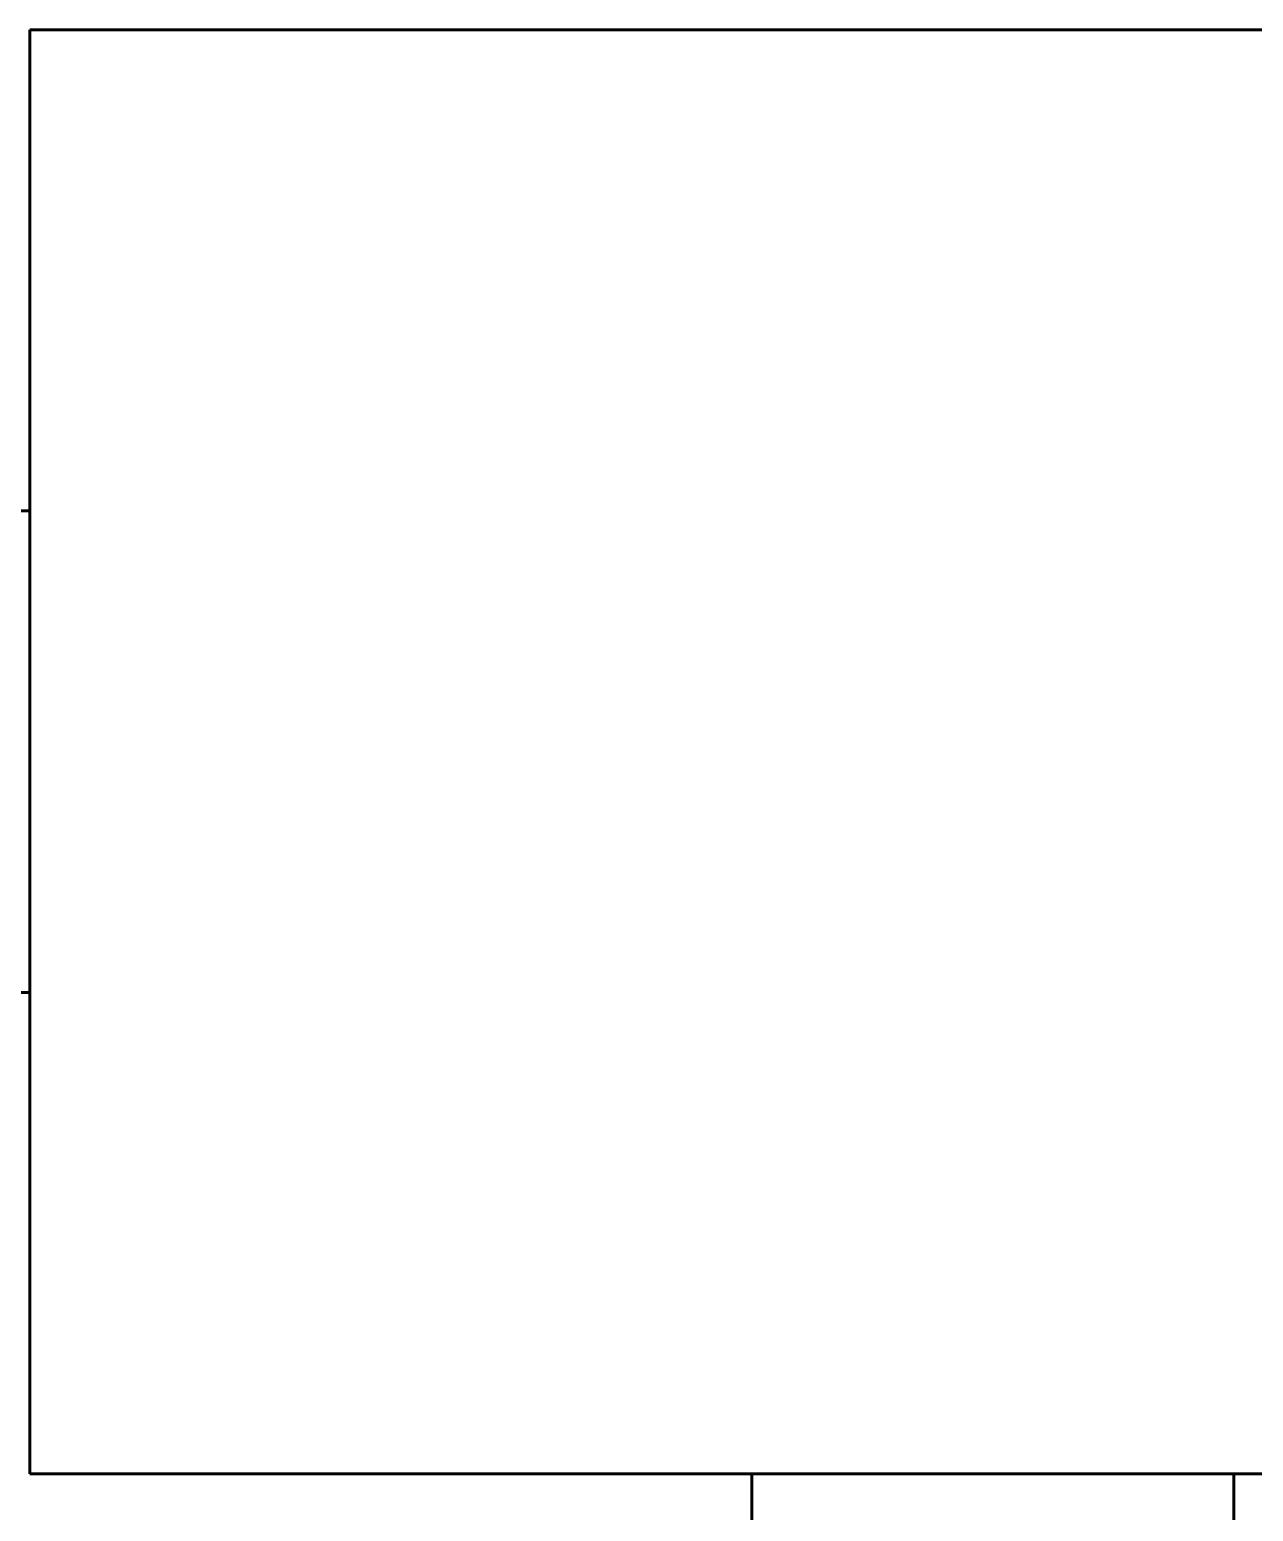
# Model space of a CAD drawing. Extents: x 0 to 297, y 0 to 292.
# Drawn here: x 200.337 to 201.608, y 107.747 to 109.286 of the extents above; entities that cross this region are included whole.
import ezdxf

# ---------------------------------------------------------------- set-up
doc = ezdxf.new("R2010")
doc.units = 0
doc.header["$MEASUREMENT"] = 0
doc.linetypes.add('K5LT_BASIC', pattern=[0])
doc.layers.add('Системный слой', color=7, linetype='Continuous')

# ---------------------------------------------------------------- blocks, each defined once
blk = doc.blocks.new('*U')
at = {"layer": 'Системный слой', "linetype": 'K5LT_BASIC', "lineweight": 60}
for p, q in [((202.3375, 109.2855), (200.3375, 109.2855)), ((200.3375, 109.2855), (200.3375, 107.7855)), ((202.3375, 109.2855), (200.3375, 109.2855)), ((200.3375, 109.2855), (200.3375, 107.7855)), ((202.3375, 109.2855), (200.3375, 109.2855)), ((200.3375, 109.2855), (200.3375, 107.7855)), ((202.3375, 109.2855), (200.3375, 109.2855)), ((200.3375, 109.2855), (200.3375, 107.7855)), ((202.3375, 109.2855), (200.3375, 109.2855)), ((200.3375, 109.2855), (200.3375, 107.7855)), ((200.3375, 107.7855), (202.3375, 107.7855)), ((200.3375, 107.7855), (202.3375, 107.7855)), ((200.3375, 107.7855), (202.3375, 107.7855)), ((200.3375, 107.7855), (202.3375, 107.7855)), ((200.3375, 107.7855), (202.3375, 107.7855))]:
    blk.add_line(p, q, dxfattribs=at)

msp = doc.modelspace()

# ---------------------------------------------------------------- linework, layer by layer
at = {"layer": 'Системный слой', "linetype": 'K5LT_BASIC', "lineweight": 60}
for p, q in [((200.3375, 109.2855), (200.3375, 107.7855)), ((202.3375, 109.2855), (200.3375, 109.2855)), ((200.3375, 107.7855), (200.3375, 109.2855)), ((200.3375, 109.2855), (200.3375, 107.7855)), ((200.3375, 109.2855), (202.3375, 109.2855)), ((200.3375, 109.2855), (200.3375, 107.7855)), ((200.3375, 109.2855), (202.3375, 109.2855)), ((202.3375, 109.2855), (200.3375, 109.2855)), ((200.3375, 107.7855), (200.3375, 109.2855)), ((200.3375, 109.2855), (200.3375, 107.7855)), ((200.3375, 109.2855), (202.3375, 109.2855)), ((200.3375, 109.2855), (200.3375, 107.7855)), ((200.3375, 109.2855), (202.3375, 109.2855)), ((200.3375, 109.2855), (200.3375, 107.7855)), ((202.3375, 109.2855), (200.3375, 109.2855)), ((200.3375, 107.7855), (200.3375, 109.2855)), ((200.3375, 109.2855), (200.3375, 107.7855)), ((200.3375, 109.2855), (202.3375, 109.2855)), ((200.3375, 109.2855), (200.3375, 107.7855)), ((202.3375, 109.2855), (200.3375, 109.2855)), ((200.3375, 107.7855), (200.3375, 109.2855)), ((200.3375, 109.2855), (200.3375, 107.7855)), ((200.3375, 109.2855), (202.3375, 109.2855)), ((194.3378, 108.7857), (200.3378, 108.7857)), ((200.3375, 108.2855), (194.3375, 108.2855)), ((200.3375, 108.2855), (194.3375, 108.2855)), ((200.3375, 107.7855), (202.3375, 107.7855)), ((200.3375, 107.7855), (202.3375, 107.7855)), ((202.3375, 107.7855), (200.3375, 107.7855)), ((200.3375, 107.7855), (202.3375, 107.7855)), ((202.3375, 107.7855), (200.3375, 107.7855)), ((200.3375, 107.7855), (202.3375, 107.7855)), ((202.3375, 107.7855), (200.3375, 107.7855)), ((200.3375, 107.7855), (202.3375, 107.7855)), ((202.3375, 107.7855), (200.3375, 107.7855)), ((200.3375, 107.7855), (202.3375, 107.7855)), ((200.3375, 107.7855), (202.3375, 107.7855)), ((200.3375, 107.7855), (202.3375, 107.7855)), ((202.3375, 107.7855), (200.3375, 107.7855)), ((200.3375, 107.7855), (202.3375, 107.7855)), ((200.3375, 107.7855), (202.3375, 107.7855)), ((200.3375, 107.7855), (202.3375, 107.7855)), ((202.3375, 107.7855), (200.3375, 107.7855)), ((200.3375, 107.7855), (202.3375, 107.7855)), ((201.5875, 107.7855), (200.8375, 107.7855)), ((201.5875, 107.7855), (200.8375, 107.7855)), ((201.5875, 107.7855), (200.8375, 107.7855)), ((201.5875, 107.7855), (200.8375, 107.7855)), ((201.5875, 107.7855), (200.8375, 107.7855)), ((201.5875, 107.7855), (200.8375, 107.7855)), ((201.5875, 107.7855), (200.8375, 107.7855)), ((201.5875, 107.7855), (200.8375, 107.7855)), ((201.5875, 107.7855), (200.8375, 107.7855)), ((201.0871, 107.7855), (201.0871, 102.3445)), ((201.0871, 107.7855), (201.0871, 96.2855)), ((201.5875, 107.7855), (201.5875, 97.0355))]:
    msp.add_line(p, q, dxfattribs=at)

# ---------------------------------------------------------------- block references
at = {"layer": 'Системный слой'}
msp.add_blockref('*U', (0, 0), dxfattribs=at)
msp.add_blockref('*U', (0, 0), dxfattribs=at)
msp.add_blockref('*U', (0, 0), dxfattribs=at)
msp.add_blockref('*U', (0, 0), dxfattribs=at)
msp.add_blockref('*U', (0, 0), dxfattribs=at)
msp.add_blockref('*U', (0, 0), dxfattribs=at)
msp.add_blockref('*U', (0, 0), dxfattribs=at)
msp.add_blockref('*U', (0, 0), dxfattribs=at)
msp.add_blockref('*U', (0, 0), dxfattribs=at)
msp.add_blockref('*U', (0, 0), dxfattribs=at)
msp.add_blockref('*U', (0, 0), dxfattribs=at)
msp.add_blockref('*U', (0, 0), dxfattribs=at)
msp.add_blockref('*U', (0, 0), dxfattribs=at)
msp.add_blockref('*U', (0, 0), dxfattribs=at)
msp.add_blockref('*U', (0, 0), dxfattribs=at)
msp.add_blockref('*U', (0, 0), dxfattribs=at)
msp.add_blockref('*U', (0, 0), dxfattribs=at)
msp.add_blockref('*U', (0, 0), dxfattribs=at)
msp.add_blockref('*U', (0, 0), dxfattribs=at)
msp.add_blockref('*U', (0, 0), dxfattribs=at)
msp.add_blockref('*U', (0, 0), dxfattribs=at)
msp.add_blockref('*U', (0, 0), dxfattribs=at)
msp.add_blockref('*U', (0, 0), dxfattribs=at)
msp.add_blockref('*U', (0, 0), dxfattribs=at)
msp.add_blockref('*U', (0, 0), dxfattribs=at)
msp.add_blockref('*U', (0, 0), dxfattribs=at)
msp.add_blockref('*U', (0, 0), dxfattribs=at)
msp.add_blockref('*U', (0, 0), dxfattribs=at)
msp.add_blockref('*U', (0, 0), dxfattribs=at)
msp.add_blockref('*U', (0, 0), dxfattribs=at)
msp.add_blockref('*U', (0, 0), dxfattribs=at)
msp.add_blockref('*U', (0, 0), dxfattribs=at)
msp.add_blockref('*U', (0, 0), dxfattribs=at)
msp.add_blockref('*U', (0, 0), dxfattribs=at)
msp.add_blockref('*U', (0, 0), dxfattribs=at)
msp.add_blockref('*U', (0, 0), dxfattribs=at)
msp.add_blockref('*U', (0, 0), dxfattribs=at)
msp.add_blockref('*U', (0, 0), dxfattribs=at)
msp.add_blockref('*U', (0, 0), dxfattribs=at)
msp.add_blockref('*U', (0, 0), dxfattribs=at)
msp.add_blockref('*U', (0, 0), dxfattribs=at)
msp.add_blockref('*U', (0, 0), dxfattribs=at)
msp.add_blockref('*U', (0, 0), dxfattribs=at)
msp.add_blockref('*U', (0, 0), dxfattribs=at)
msp.add_blockref('*U', (0, 0), dxfattribs=at)
msp.add_blockref('*U', (0, 0), dxfattribs=at)
msp.add_blockref('*U', (0, 0), dxfattribs=at)
msp.add_blockref('*U', (0, 0), dxfattribs=at)
msp.add_blockref('*U', (0, 0), dxfattribs=at)
msp.add_blockref('*U', (0, 0), dxfattribs=at)
msp.add_blockref('*U', (0, 0), dxfattribs=at)
msp.add_blockref('*U', (0, 0), dxfattribs=at)
msp.add_blockref('*U', (0, 0), dxfattribs=at)
msp.add_blockref('*U', (0, 0), dxfattribs=at)
msp.add_blockref('*U', (0, 0), dxfattribs=at)
msp.add_blockref('*U', (0, 0), dxfattribs=at)
msp.add_blockref('*U', (0, 0), dxfattribs=at)
msp.add_blockref('*U', (0, 0), dxfattribs=at)
msp.add_blockref('*U', (0, 0), dxfattribs=at)
msp.add_blockref('*U', (0, 0), dxfattribs=at)
msp.add_blockref('*U', (0, 0), dxfattribs=at)
msp.add_blockref('*U', (0, 0), dxfattribs=at)
msp.add_blockref('*U', (0, 0), dxfattribs=at)
msp.add_blockref('*U', (0, 0), dxfattribs=at)
msp.add_blockref('*U', (0, 0), dxfattribs=at)
msp.add_blockref('*U', (0, 0), dxfattribs=at)
msp.add_blockref('*U', (0, 0), dxfattribs=at)
msp.add_blockref('*U', (0, 0), dxfattribs=at)
msp.add_blockref('*U', (0, 0), dxfattribs=at)
msp.add_blockref('*U', (0, 0), dxfattribs=at)
msp.add_blockref('*U', (0, 0), dxfattribs=at)
msp.add_blockref('*U', (0, 0), dxfattribs=at)
msp.add_blockref('*U', (0, 0), dxfattribs=at)
msp.add_blockref('*U', (0, 0), dxfattribs=at)
msp.add_blockref('*U', (0, 0), dxfattribs=at)
msp.add_blockref('*U', (0, 0), dxfattribs=at)
msp.add_blockref('*U', (0, 0), dxfattribs=at)
msp.add_blockref('*U', (0, 0), dxfattribs=at)
msp.add_blockref('*U', (0, 0), dxfattribs=at)
msp.add_blockref('*U', (0, 0), dxfattribs=at)
msp.add_blockref('*U', (0, 0), dxfattribs=at)
msp.add_blockref('*U', (0, 0), dxfattribs=at)
msp.add_blockref('*U', (0, 0), dxfattribs=at)
msp.add_blockref('*U', (0, 0), dxfattribs=at)
msp.add_blockref('*U', (0, 0), dxfattribs=at)
msp.add_blockref('*U', (0, 0), dxfattribs=at)
msp.add_blockref('*U', (0, 0), dxfattribs=at)
msp.add_blockref('*U', (0, 0), dxfattribs=at)
msp.add_blockref('*U', (0, 0), dxfattribs=at)
msp.add_blockref('*U', (0, 0), dxfattribs=at)
msp.add_blockref('*U', (0, 0), dxfattribs=at)
msp.add_blockref('*U', (0, 0), dxfattribs=at)
msp.add_blockref('*U', (0, 0), dxfattribs=at)
msp.add_blockref('*U', (0, 0), dxfattribs=at)
msp.add_blockref('*U', (0, 0), dxfattribs=at)
msp.add_blockref('*U', (0, 0), dxfattribs=at)
msp.add_blockref('*U', (0, 0), dxfattribs=at)
msp.add_blockref('*U', (0, 0), dxfattribs=at)
msp.add_blockref('*U', (0, 0), dxfattribs=at)
msp.add_blockref('*U', (0, 0), dxfattribs=at)
msp.add_blockref('*U', (0, 0), dxfattribs=at)
msp.add_blockref('*U', (0, 0), dxfattribs=at)
msp.add_blockref('*U', (0, 0), dxfattribs=at)
msp.add_blockref('*U', (0, 0), dxfattribs=at)
msp.add_blockref('*U', (0, 0), dxfattribs=at)
msp.add_blockref('*U', (0, 0), dxfattribs=at)
msp.add_blockref('*U', (0, 0), dxfattribs=at)
msp.add_blockref('*U', (0, 0), dxfattribs=at)
msp.add_blockref('*U', (0, 0), dxfattribs=at)
msp.add_blockref('*U', (0, 0), dxfattribs=at)
msp.add_blockref('*U', (0, 0), dxfattribs=at)
msp.add_blockref('*U', (0, 0), dxfattribs=at)
msp.add_blockref('*U', (0, 0), dxfattribs=at)
msp.add_blockref('*U', (0, 0), dxfattribs=at)
msp.add_blockref('*U', (0, 0), dxfattribs=at)
msp.add_blockref('*U', (0, 0), dxfattribs=at)
msp.add_blockref('*U', (0, 0), dxfattribs=at)
msp.add_blockref('*U', (0, 0), dxfattribs=at)
msp.add_blockref('*U', (0, 0), dxfattribs=at)
msp.add_blockref('*U', (0, 0), dxfattribs=at)
msp.add_blockref('*U', (0, 0), dxfattribs=at)
msp.add_blockref('*U', (0, 0), dxfattribs=at)
msp.add_blockref('*U', (0, 0), dxfattribs=at)
msp.add_blockref('*U', (0, 0), dxfattribs=at)
msp.add_blockref('*U', (0, 0), dxfattribs=at)
msp.add_blockref('*U', (0, 0), dxfattribs=at)
msp.add_blockref('*U', (0, 0), dxfattribs=at)
msp.add_blockref('*U', (0, 0), dxfattribs=at)
msp.add_blockref('*U', (0, 0), dxfattribs=at)
msp.add_blockref('*U', (0, 0), dxfattribs=at)
msp.add_blockref('*U', (0, 0), dxfattribs=at)
msp.add_blockref('*U', (0, 0), dxfattribs=at)
msp.add_blockref('*U', (0, 0), dxfattribs=at)
msp.add_blockref('*U', (0, 0), dxfattribs=at)
msp.add_blockref('*U', (0, 0), dxfattribs=at)
msp.add_blockref('*U', (0, 0), dxfattribs=at)
msp.add_blockref('*U', (0, 0), dxfattribs=at)
msp.add_blockref('*U', (0, 0), dxfattribs=at)
msp.add_blockref('*U', (0, 0), dxfattribs=at)
msp.add_blockref('*U', (0, 0), dxfattribs=at)
msp.add_blockref('*U', (0, 0), dxfattribs=at)
msp.add_blockref('*U', (0, 0), dxfattribs=at)
msp.add_blockref('*U', (0, 0), dxfattribs=at)
msp.add_blockref('*U', (0, 0), dxfattribs=at)
msp.add_blockref('*U', (0, 0), dxfattribs=at)
msp.add_blockref('*U', (0, 0), dxfattribs=at)
msp.add_blockref('*U', (0, 0), dxfattribs=at)
msp.add_blockref('*U', (0, 0), dxfattribs=at)
msp.add_blockref('*U', (0, 0), dxfattribs=at)
msp.add_blockref('*U', (0, 0), dxfattribs=at)
msp.add_blockref('*U', (0, 0), dxfattribs=at)
msp.add_blockref('*U', (0, 0), dxfattribs=at)
msp.add_blockref('*U', (0, 0), dxfattribs=at)
msp.add_blockref('*U', (0, 0), dxfattribs=at)
msp.add_blockref('*U', (0, 0), dxfattribs=at)
msp.add_blockref('*U', (0, 0), dxfattribs=at)
msp.add_blockref('*U', (0, 0), dxfattribs=at)
msp.add_blockref('*U', (0, 0), dxfattribs=at)
msp.add_blockref('*U', (0, 0), dxfattribs=at)
msp.add_blockref('*U', (0, 0), dxfattribs=at)
msp.add_blockref('*U', (0, 0), dxfattribs=at)
msp.add_blockref('*U', (0, 0), dxfattribs=at)
msp.add_blockref('*U', (0, 0), dxfattribs=at)
msp.add_blockref('*U', (0, 0), dxfattribs=at)
msp.add_blockref('*U', (0, 0), dxfattribs=at)
msp.add_blockref('*U', (0, 0), dxfattribs=at)
msp.add_blockref('*U', (0, 0), dxfattribs=at)
msp.add_blockref('*U', (0, 0), dxfattribs=at)
msp.add_blockref('*U', (0, 0), dxfattribs=at)
msp.add_blockref('*U', (0, 0), dxfattribs=at)
msp.add_blockref('*U', (0, 0), dxfattribs=at)
msp.add_blockref('*U', (0, 0), dxfattribs=at)
msp.add_blockref('*U', (0, 0), dxfattribs=at)
msp.add_blockref('*U', (0, 0), dxfattribs=at)
msp.add_blockref('*U', (0, 0), dxfattribs=at)
msp.add_blockref('*U', (0, 0), dxfattribs=at)
msp.add_blockref('*U', (0, 0), dxfattribs=at)
msp.add_blockref('*U', (0, 0), dxfattribs=at)
msp.add_blockref('*U', (0, 0), dxfattribs=at)
msp.add_blockref('*U', (0, 0), dxfattribs=at)
msp.add_blockref('*U', (0, 0), dxfattribs=at)
msp.add_blockref('*U', (0, 0), dxfattribs=at)
msp.add_blockref('*U', (0, 0), dxfattribs=at)
msp.add_blockref('*U', (0, 0), dxfattribs=at)
msp.add_blockref('*U', (0, 0), dxfattribs=at)
msp.add_blockref('*U', (0, 0), dxfattribs=at)
msp.add_blockref('*U', (0, 0), dxfattribs=at)
msp.add_blockref('*U', (0, 0), dxfattribs=at)
msp.add_blockref('*U', (0, 0), dxfattribs=at)
msp.add_blockref('*U', (0, 0), dxfattribs=at)
msp.add_blockref('*U', (0, 0), dxfattribs=at)
msp.add_blockref('*U', (0, 0), dxfattribs=at)
msp.add_blockref('*U', (0, 0), dxfattribs=at)
msp.add_blockref('*U', (0, 0), dxfattribs=at)
msp.add_blockref('*U', (0, 0), dxfattribs=at)
msp.add_blockref('*U', (0, 0), dxfattribs=at)
msp.add_blockref('*U', (0, 0), dxfattribs=at)
msp.add_blockref('*U', (0, 0), dxfattribs=at)
msp.add_blockref('*U', (0, 0), dxfattribs=at)
msp.add_blockref('*U', (0, 0), dxfattribs=at)
msp.add_blockref('*U', (0, 0), dxfattribs=at)
msp.add_blockref('*U', (0, 0), dxfattribs=at)
msp.add_blockref('*U', (0, 0), dxfattribs=at)
msp.add_blockref('*U', (0, 0), dxfattribs=at)
msp.add_blockref('*U', (0, 0), dxfattribs=at)
msp.add_blockref('*U', (0, 0), dxfattribs=at)
msp.add_blockref('*U', (0, 0), dxfattribs=at)
msp.add_blockref('*U', (0, 0), dxfattribs=at)
msp.add_blockref('*U', (0, 0), dxfattribs=at)
msp.add_blockref('*U', (0, 0), dxfattribs=at)
msp.add_blockref('*U', (0, 0), dxfattribs=at)
msp.add_blockref('*U', (0, 0), dxfattribs=at)
msp.add_blockref('*U', (0, 0), dxfattribs=at)
msp.add_blockref('*U', (0, 0), dxfattribs=at)
msp.add_blockref('*U', (0, 0), dxfattribs=at)
msp.add_blockref('*U', (0, 0), dxfattribs=at)
msp.add_blockref('*U', (0, 0), dxfattribs=at)
msp.add_blockref('*U', (0, 0), dxfattribs=at)
msp.add_blockref('*U', (0, 0), dxfattribs=at)
msp.add_blockref('*U', (0, 0), dxfattribs=at)
msp.add_blockref('*U', (0, 0), dxfattribs=at)
msp.add_blockref('*U', (0, 0), dxfattribs=at)
msp.add_blockref('*U', (0, 0), dxfattribs=at)
msp.add_blockref('*U', (0, 0), dxfattribs=at)
msp.add_blockref('*U', (0, 0), dxfattribs=at)
msp.add_blockref('*U', (0, 0), dxfattribs=at)
msp.add_blockref('*U', (0, 0), dxfattribs=at)
msp.add_blockref('*U', (0, 0), dxfattribs=at)
msp.add_blockref('*U', (0, 0), dxfattribs=at)
msp.add_blockref('*U', (0, 0), dxfattribs=at)
msp.add_blockref('*U', (0, 0), dxfattribs=at)
msp.add_blockref('*U', (0, 0), dxfattribs=at)
msp.add_blockref('*U', (0, 0), dxfattribs=at)
msp.add_blockref('*U', (0, 0), dxfattribs=at)
msp.add_blockref('*U', (0, 0), dxfattribs=at)
msp.add_blockref('*U', (0, 0), dxfattribs=at)
msp.add_blockref('*U', (0, 0), dxfattribs=at)
msp.add_blockref('*U', (0, 0), dxfattribs=at)
msp.add_blockref('*U', (0, 0), dxfattribs=at)
msp.add_blockref('*U', (0, 0), dxfattribs=at)
msp.add_blockref('*U', (0, 0), dxfattribs=at)
msp.add_blockref('*U', (0, 0), dxfattribs=at)
msp.add_blockref('*U', (0, 0), dxfattribs=at)
msp.add_blockref('*U', (0, 0), dxfattribs=at)
msp.add_blockref('*U', (0, 0), dxfattribs=at)
msp.add_blockref('*U', (0, 0), dxfattribs=at)
msp.add_blockref('*U', (0, 0), dxfattribs=at)
msp.add_blockref('*U', (0, 0), dxfattribs=at)
msp.add_blockref('*U', (0, 0), dxfattribs=at)
msp.add_blockref('*U', (0, 0), dxfattribs=at)
msp.add_blockref('*U', (0, 0), dxfattribs=at)
msp.add_blockref('*U', (0, 0), dxfattribs=at)
msp.add_blockref('*U', (0, 0), dxfattribs=at)
msp.add_blockref('*U', (0, 0), dxfattribs=at)
msp.add_blockref('*U', (0, 0), dxfattribs=at)
msp.add_blockref('*U', (0, 0), dxfattribs=at)
msp.add_blockref('*U', (0, 0), dxfattribs=at)
msp.add_blockref('*U', (0, 0), dxfattribs=at)
msp.add_blockref('*U', (0, 0), dxfattribs=at)
msp.add_blockref('*U', (0, 0), dxfattribs=at)
msp.add_blockref('*U', (0, 0), dxfattribs=at)
msp.add_blockref('*U', (0, 0), dxfattribs=at)
msp.add_blockref('*U', (0, 0), dxfattribs=at)
msp.add_blockref('*U', (0, 0), dxfattribs=at)
msp.add_blockref('*U', (0, 0), dxfattribs=at)
msp.add_blockref('*U', (0, 0), dxfattribs=at)
msp.add_blockref('*U', (0, 0), dxfattribs=at)
msp.add_blockref('*U', (0, 0), dxfattribs=at)
msp.add_blockref('*U', (0, 0), dxfattribs=at)
msp.add_blockref('*U', (0, 0), dxfattribs=at)
msp.add_blockref('*U', (0, 0), dxfattribs=at)
msp.add_blockref('*U', (0, 0), dxfattribs=at)
msp.add_blockref('*U', (0, 0), dxfattribs=at)
msp.add_blockref('*U', (0, 0), dxfattribs=at)
msp.add_blockref('*U', (0, 0), dxfattribs=at)
msp.add_blockref('*U', (0, 0), dxfattribs=at)
msp.add_blockref('*U', (0, 0), dxfattribs=at)
msp.add_blockref('*U', (0, 0), dxfattribs=at)
msp.add_blockref('*U', (0, 0), dxfattribs=at)
msp.add_blockref('*U', (0, 0), dxfattribs=at)
msp.add_blockref('*U', (0, 0), dxfattribs=at)
msp.add_blockref('*U', (0, 0), dxfattribs=at)
msp.add_blockref('*U', (0, 0), dxfattribs=at)
msp.add_blockref('*U', (0, 0), dxfattribs=at)
msp.add_blockref('*U', (0, 0), dxfattribs=at)
msp.add_blockref('*U', (0, 0), dxfattribs=at)
msp.add_blockref('*U', (0, 0), dxfattribs=at)
msp.add_blockref('*U', (0, 0), dxfattribs=at)
msp.add_blockref('*U', (0, 0), dxfattribs=at)
msp.add_blockref('*U', (0, 0), dxfattribs=at)
msp.add_blockref('*U', (0, 0), dxfattribs=at)
msp.add_blockref('*U', (0, 0), dxfattribs=at)
msp.add_blockref('*U', (0, 0), dxfattribs=at)
msp.add_blockref('*U', (0, 0), dxfattribs=at)
msp.add_blockref('*U', (0, 0), dxfattribs=at)
msp.add_blockref('*U', (0, 0), dxfattribs=at)
msp.add_blockref('*U', (0, 0), dxfattribs=at)
msp.add_blockref('*U', (0, 0), dxfattribs=at)
msp.add_blockref('*U', (0, 0), dxfattribs=at)
msp.add_blockref('*U', (0, 0), dxfattribs=at)
msp.add_blockref('*U', (0, 0), dxfattribs=at)
msp.add_blockref('*U', (0, 0), dxfattribs=at)
msp.add_blockref('*U', (0, 0), dxfattribs=at)
msp.add_blockref('*U', (0, 0), dxfattribs=at)
msp.add_blockref('*U', (0, 0), dxfattribs=at)
msp.add_blockref('*U', (0, 0), dxfattribs=at)
msp.add_blockref('*U', (0, 0), dxfattribs=at)
msp.add_blockref('*U', (0, 0), dxfattribs=at)
msp.add_blockref('*U', (0, 0), dxfattribs=at)
msp.add_blockref('*U', (0, 0), dxfattribs=at)
msp.add_blockref('*U', (0, 0), dxfattribs=at)
msp.add_blockref('*U', (0, 0), dxfattribs=at)
msp.add_blockref('*U', (0, 0), dxfattribs=at)
msp.add_blockref('*U', (0, 0), dxfattribs=at)
msp.add_blockref('*U', (0, 0), dxfattribs=at)
msp.add_blockref('*U', (0, 0), dxfattribs=at)
msp.add_blockref('*U', (0, 0), dxfattribs=at)
msp.add_blockref('*U', (0, 0), dxfattribs=at)
msp.add_blockref('*U', (0, 0), dxfattribs=at)
msp.add_blockref('*U', (0, 0), dxfattribs=at)
msp.add_blockref('*U', (0, 0), dxfattribs=at)
msp.add_blockref('*U', (0, 0), dxfattribs=at)
msp.add_blockref('*U', (0, 0), dxfattribs=at)
msp.add_blockref('*U', (0, 0), dxfattribs=at)
msp.add_blockref('*U', (0, 0), dxfattribs=at)
msp.add_blockref('*U', (0, 0), dxfattribs=at)
msp.add_blockref('*U', (0, 0), dxfattribs=at)
msp.add_blockref('*U', (0, 0), dxfattribs=at)
msp.add_blockref('*U', (0, 0), dxfattribs=at)
msp.add_blockref('*U', (0, 0), dxfattribs=at)
msp.add_blockref('*U', (0, 0), dxfattribs=at)
msp.add_blockref('*U', (0, 0), dxfattribs=at)
msp.add_blockref('*U', (0, 0), dxfattribs=at)
msp.add_blockref('*U', (0, 0), dxfattribs=at)
msp.add_blockref('*U', (0, 0), dxfattribs=at)
msp.add_blockref('*U', (0, 0), dxfattribs=at)
msp.add_blockref('*U', (0, 0), dxfattribs=at)
msp.add_blockref('*U', (0, 0), dxfattribs=at)
msp.add_blockref('*U', (0, 0), dxfattribs=at)
msp.add_blockref('*U', (0, 0), dxfattribs=at)
msp.add_blockref('*U', (0, 0), dxfattribs=at)
msp.add_blockref('*U', (0, 0), dxfattribs=at)
msp.add_blockref('*U', (0, 0), dxfattribs=at)
msp.add_blockref('*U', (0, 0), dxfattribs=at)
msp.add_blockref('*U', (0, 0), dxfattribs=at)
msp.add_blockref('*U', (0, 0), dxfattribs=at)
msp.add_blockref('*U', (0, 0), dxfattribs=at)
msp.add_blockref('*U', (0, 0), dxfattribs=at)
msp.add_blockref('*U', (0, 0), dxfattribs=at)
msp.add_blockref('*U', (0, 0), dxfattribs=at)
msp.add_blockref('*U', (0, 0), dxfattribs=at)
msp.add_blockref('*U', (0, 0), dxfattribs=at)
msp.add_blockref('*U', (0, 0), dxfattribs=at)
msp.add_blockref('*U', (0, 0), dxfattribs=at)
msp.add_blockref('*U', (0, 0), dxfattribs=at)
msp.add_blockref('*U', (0, 0), dxfattribs=at)
msp.add_blockref('*U', (0, 0), dxfattribs=at)
msp.add_blockref('*U', (0, 0), dxfattribs=at)
msp.add_blockref('*U', (0, 0), dxfattribs=at)
msp.add_blockref('*U', (0, 0), dxfattribs=at)
msp.add_blockref('*U', (0, 0), dxfattribs=at)
msp.add_blockref('*U', (0, 0), dxfattribs=at)
msp.add_blockref('*U', (0, 0), dxfattribs=at)
msp.add_blockref('*U', (0, 0), dxfattribs=at)
msp.add_blockref('*U', (0, 0), dxfattribs=at)
msp.add_blockref('*U', (0, 0), dxfattribs=at)
msp.add_blockref('*U', (0, 0), dxfattribs=at)
msp.add_blockref('*U', (0, 0), dxfattribs=at)
msp.add_blockref('*U', (0, 0), dxfattribs=at)
msp.add_blockref('*U', (0, 0), dxfattribs=at)
msp.add_blockref('*U', (0, 0), dxfattribs=at)
msp.add_blockref('*U', (0, 0), dxfattribs=at)
msp.add_blockref('*U', (0, 0), dxfattribs=at)
msp.add_blockref('*U', (0, 0), dxfattribs=at)
msp.add_blockref('*U', (0, 0), dxfattribs=at)
msp.add_blockref('*U', (0, 0), dxfattribs=at)
msp.add_blockref('*U', (0, 0), dxfattribs=at)
msp.add_blockref('*U', (0, 0), dxfattribs=at)
msp.add_blockref('*U', (0, 0), dxfattribs=at)
msp.add_blockref('*U', (0, 0), dxfattribs=at)
msp.add_blockref('*U', (0, 0), dxfattribs=at)
msp.add_blockref('*U', (0, 0), dxfattribs=at)
msp.add_blockref('*U', (0, 0), dxfattribs=at)
msp.add_blockref('*U', (0, 0), dxfattribs=at)
msp.add_blockref('*U', (0, 0), dxfattribs=at)
msp.add_blockref('*U', (0, 0), dxfattribs=at)
msp.add_blockref('*U', (0, 0), dxfattribs=at)
msp.add_blockref('*U', (0, 0), dxfattribs=at)
msp.add_blockref('*U', (0, 0), dxfattribs=at)
msp.add_blockref('*U', (0, 0), dxfattribs=at)
msp.add_blockref('*U', (0, 0), dxfattribs=at)
msp.add_blockref('*U', (0, 0), dxfattribs=at)
msp.add_blockref('*U', (0, 0), dxfattribs=at)
msp.add_blockref('*U', (0, 0), dxfattribs=at)
msp.add_blockref('*U', (0, 0), dxfattribs=at)
msp.add_blockref('*U', (0, 0), dxfattribs=at)
msp.add_blockref('*U', (0, 0), dxfattribs=at)
msp.add_blockref('*U', (0, 0), dxfattribs=at)
msp.add_blockref('*U', (0, 0), dxfattribs=at)
msp.add_blockref('*U', (0, 0), dxfattribs=at)
msp.add_blockref('*U', (0, 0), dxfattribs=at)
msp.add_blockref('*U', (0, 0), dxfattribs=at)
msp.add_blockref('*U', (0, 0), dxfattribs=at)
msp.add_blockref('*U', (0, 0), dxfattribs=at)
msp.add_blockref('*U', (0, 0), dxfattribs=at)
msp.add_blockref('*U', (0, 0), dxfattribs=at)
msp.add_blockref('*U', (0, 0), dxfattribs=at)
msp.add_blockref('*U', (0, 0), dxfattribs=at)
msp.add_blockref('*U', (0, 0), dxfattribs=at)
msp.add_blockref('*U', (0, 0), dxfattribs=at)
msp.add_blockref('*U', (0, 0), dxfattribs=at)
msp.add_blockref('*U', (0, 0), dxfattribs=at)
msp.add_blockref('*U', (0, 0), dxfattribs=at)
msp.add_blockref('*U', (0, 0), dxfattribs=at)
msp.add_blockref('*U', (0, 0), dxfattribs=at)
msp.add_blockref('*U', (0, 0), dxfattribs=at)
msp.add_blockref('*U', (0, 0), dxfattribs=at)
msp.add_blockref('*U', (0, 0), dxfattribs=at)
msp.add_blockref('*U', (0, 0), dxfattribs=at)
msp.add_blockref('*U', (0, 0), dxfattribs=at)
msp.add_blockref('*U', (0, 0), dxfattribs=at)

doc.saveas('drawing.dxf')
